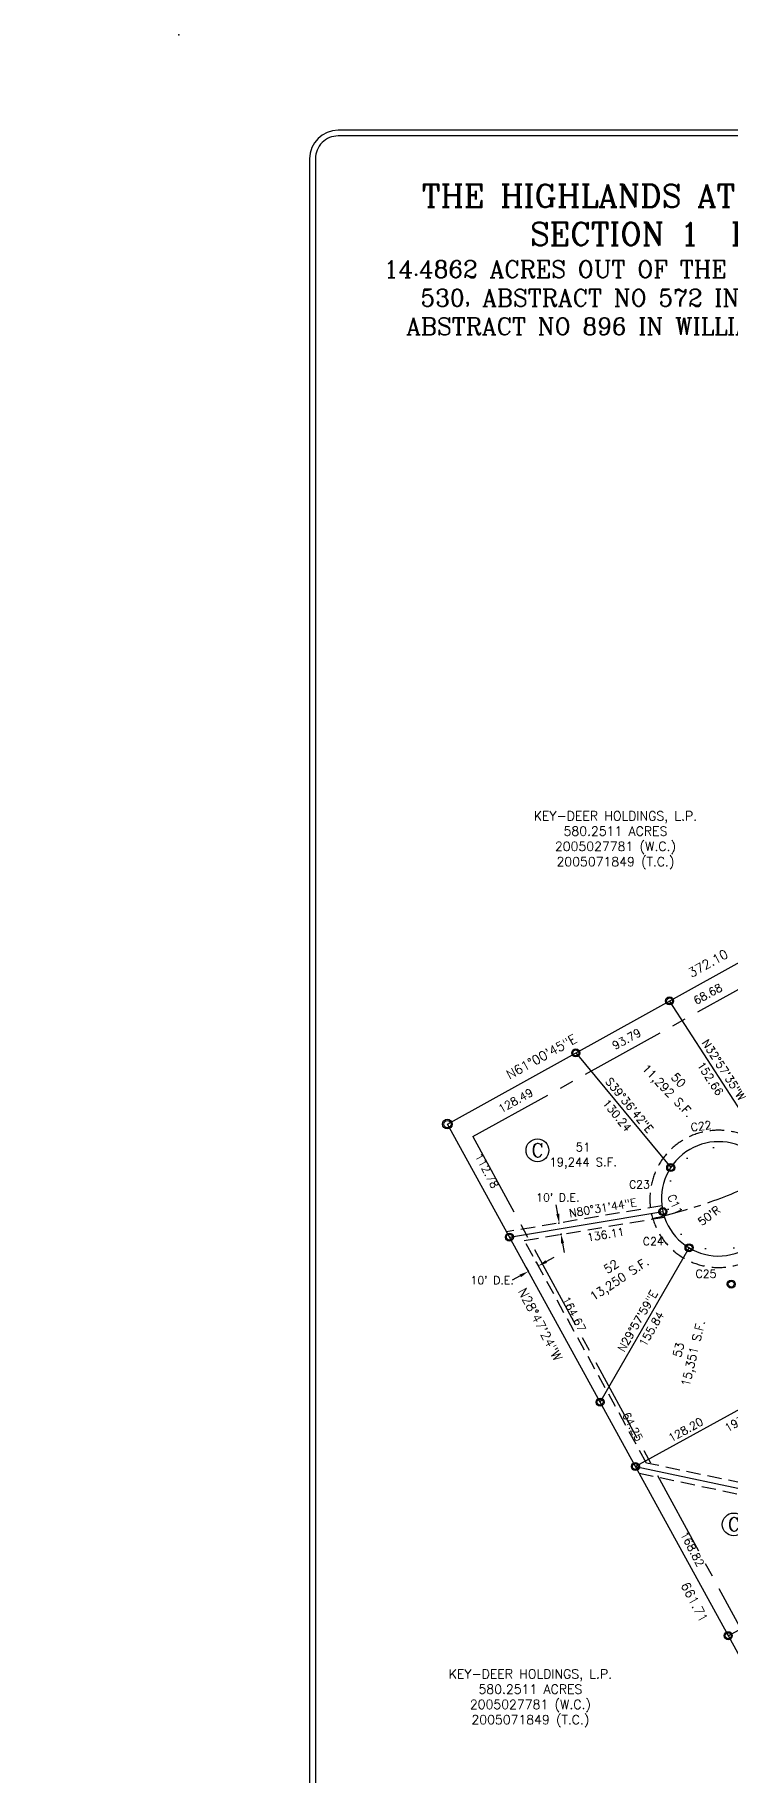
# Model space of a CAD drawing. Extents: x 3071371 to 3075496, y 10166393 to 10168831.
# Drawn here: x 3071371 to 3071980, y 10167309 to 10168831 of the extents above; entities that cross this region are included whole.
import ezdxf
from ezdxf.enums import TextEntityAlignment as Align

# ---------------------------------------------------------------- set-up
doc = ezdxf.new("R2010")
doc.units = 0
doc.header["$LTSCALE"] = 100
doc.header["$MEASUREMENT"] = 0
for name, pattern in [('CENTER', [2, 1.25, -0.25, 0.25, -0.25]), ('CENTER2', [1.125, 0.75, -0.125, 0.125, -0.125]), ('DOT', [0.25, 0, -0.25]), ('EASE', [0.1875, 0.125, -0.0625])]:
    doc.linetypes.add(name, pattern=pattern)
doc.layers.get('0').update_dxf_attribs({"linetype": 'CONTINUOUS'})
doc.layers.get('DEFPOINTS').update_dxf_attribs({"linetype": 'CONTINUOUS'})
for name, color, linetype in [('ADJOINER', 3, 'EASE'), ('BANDD', 3, 'CONTINUOUS'), ('EASE', 3, 'EASE'), ('H-1-2-Blk-no', 72, 'CONTINUOUS'), ('H-1-2-Prop-CL', 32, 'CENTER'), ('LBLS', 3, 'CONTINUOUS'), ('LN', 5, 'CONTINUOUS'), ('LOTLBLS', 3, 'CONTINUOUS'), ('LOTLINES', 6, 'CONTINUOUS'), ('PARCELLBLS', 3, 'CONTINUOUS'), ('PINS', 3, 'CONTINUOUS'), ('SIDEWALK', 3, 'DOT'), ('STREET', 1, 'CONTINUOUS')]:
    doc.layers.add(name, color=color, linetype=linetype)
doc.layers.get('0').freeze()
doc.styles.add('L80', font='simplex.shx', dxfattribs={"height": 7})
doc.styles.add('ROMANC', font='ROMANC.SHX', dxfattribs={"height": 7.5})
doc.styles.add('ROMAND', font='ROMAND.SHX', dxfattribs={"height": 8})
doc.dimstyles.get("Standard").update_dxf_attribs({"dimtxt": 0.18, "dimasz": 0.18, "dimexe": 0.18, "dimexo": 0.0625, "dimgap": 0.09, "dimtad": 0, "dimtih": 1, "dimtoh": 1, "dimdec": 4, "dimzin": 0, "dimdsep": 46, "dimtxsty": 'Standard', "dimcen": 0.09, "dimadec": 0, "dimazin": 0, "dimtfac": 1, "dimtdec": 4, "dimtofl": 0, "dimtmove": 0, "dimatfit": 3, "dimfxl": 0, "dimtolj": 1, "dimtzin": 0, "dimarcsym": 0})

# ---------------------------------------------------------------- blocks, each defined once
blk = doc.blocks.new('B-18X24')
at = {"color": 1}
for p, q in [((0, 5), (-2195.3, 5)), ((0, 5), (0, 5)), ((25, -1555), (25, -20))]:
    blk.add_line(p, q, dxfattribs=at)
at = {"color": 3}
for p, q in [((0, 0), (-2195.3, 0)), ((20, -1555), (20, -20))]:
    blk.add_line(p, q, dxfattribs=at)
at = {"color": 1}
blk.add_arc((0, -20), 25, 0, 90, dxfattribs=at)
at = {"color": 3}
blk.add_arc((0, -20), 20, 360, 90, dxfattribs=at)
blk.add_point((108.4, 119.5))
blk = doc.blocks.new('*D11')
at = {"color": 0, "linetype": 'ByBlock'}
for p, q in [((3071951.1, 10167572.8), (3071978.5, 10167567.1)), ((3071980, 10167574.9), (3071981.6, 10167582.8)), ((3071949.1, 10167563), (3071976.4, 10167557.3)), ((3071978.3, 10167567.1), (3071976.3, 10167557.3)), ((3071973, 10167541.7), (3071965, 10167541.7)), ((3071974.6, 10167549.5), (3071973, 10167541.7))]:
    blk.add_line(p, q, dxfattribs=at)
for points in [[(3071978.7, 10167575.2), (3071981.3, 10167574.6), (3071978.3, 10167567.1)], [(3071973.3, 10167549.8), (3071975.9, 10167549.2), (3071976.3, 10167557.3)]]:
    blk.add_solid(points, dxfattribs=at)
at = {"layer": 'DEFPOINTS', "color": 0, "linetype": 'ByBlock'}
for p in [(3071951.1, 10167572.8), (3071949, 10167563), (3071976.3, 10167557.3)]:
    blk.add_point(p, dxfattribs=at)
at = {"color": 0, "linetype": 'ByBlock', "insert": (3071945.5, 10167541.7), "char_height": 7, "attachment_point": 5, "style": 'L80'}
blk.add_mtext("\\A1;10' D.E.", dxfattribs=at)
blk = doc.blocks.new('LOTA')
blk.add_attdef('LOTDES', text='', height=0.0833).set_placement((0, 0), align=Align.CENTER)
at = {"flags": 1}
for tag in ['LOTAINF', 'LOTAAC', 'LOTASF']:
    blk.add_attdef(tag, text='', height=0.000000105, dxfattribs=at).set_placement((-0.038, 0), align=Align.CENTER)
blk = doc.blocks.new('IP')
for radius in [0.05, 0.0375]:
    blk.add_circle((0, 0), radius)

msp = doc.modelspace()

# ---------------------------------------------------------------- linework, layer by layer
at = {"layer": 'ADJOINER', "linetype": 'CENTER2'}
for q in [(3072041.48, 10168026.56), (3072235.98, 10166984.07)]:
    msp.add_line((3071754.74, 10167867.64), q, dxfattribs=at)
at = {"layer": 'ADJOINER', "linetype": 'Continuous'}
for points in [[(3071749.24, 10168229.5, 0, 4.17, 0), (3071749.49, 10168217, 0, 0, 0), (3071750.15, 10168184.89, 0, 0, 0.3341171), (3071786.58, 10168138.46, 0, 0, 0.131021)], [(3071916.44, 10167957.26, 0, 4.17, 0), (3071911.95, 10167968.92, 0, 0, 0), (3071896.79, 10168008.28, 0, 0, -0.1229269), (3071893.14, 10168087.48, 0, 0, -0.7667948)], [(3072043.48, 10167337.51, 0, 4.17, 0), (3072031, 10167336.77, 0, 0, 0), (3071971.37, 10167333.21, 0, 0, -0.1929488), (3071878.47, 10167364.16, 0, 0, -2.7275462)], [(3071646.22, 10167278.59, 0, 4.17, 0), (3071654.79, 10167287.69, 0, 0, 0), (3071689.94, 10167325.02, 0, 0, -0.1739649), (3071738.21, 10167349.6, 0, 0, -0.0633329)]]:
    msp.add_lwpolyline(points, format="xyseb", dxfattribs=at)
at = {"layer": 'EASE'}
for p, q in [((3071920.08, 10167807.07), (3071784.14, 10167784.39)), ((3071799.7, 10167776.85), (3071922.3, 10167797.3)), ((3071906.67, 10167582.18), (3071799.7, 10167776.85)), ((3071900.12, 10167573.34), (3072078.96, 10167535.69)), ((3072082.46, 10167545.17), (3071906.67, 10167582.18))]:
    msp.add_line(p, q, dxfattribs=at)
for centre, radius, start, end in [((3071806.31, 10168253.94), 435, 333.4957, 333.4957), ((3072047.66, 10168049.99), 535, 298.80336, 298.80336), ((3071969.58, 10167813.21), 60, 67.41356, 340.3398)]:
    msp.add_arc(centre, radius, start, end, dxfattribs=at)
at = {"layer": 'H-1-2-Blk-no', "color": 1}
for centre in [(3071811.22, 10167855.67), (3071983.01, 10167528.45)]:
    msp.add_circle(centre, 10, dxfattribs=at)
at = {"layer": 'H-1-2-Prop-CL', "ltscale": 0.25, "flags": 128}
msp.add_lwpolyline([(3071912.22, 10167796.03, 0.2239287), (3072227.09, 10168044.15), (3072396.72, 10168384.12)], format="xyb", dxfattribs=at)
at = {"layer": 'LBLS', "linetype": 'Continuous'}
for p, q in [((3071828.92, 10167799.97), (3071827.61, 10167807.86)), ((3071829.94, 10167792.03), (3071830.42, 10167792.11)), ((3071831.59, 10167782.17), (3071832.06, 10167782.25)), ((3071833.2, 10167774.33), (3071834.52, 10167766.44)), ((3071801.39, 10167752.99), (3071803.28, 10167749.56)), ((3071810.16, 10167757.81), (3071812.05, 10167754.37)), ((3071818.97, 10167758.38), (3071825.98, 10167762.23)), ((3071796.19, 10167745.86), (3071789.17, 10167742.01))]:
    msp.add_line(p, q, dxfattribs=at)
for p in [(3071829.88, 10167792.02), (3071831.53, 10167782.16), (3071831.88, 10167782.22), (3071801.36, 10167753.05), (3071810.13, 10167757.87), (3071803.2, 10167749.71)]:
    msp.add_point(p, dxfattribs=at)
for points in [[(3071830.24, 10167800.19), (3071827.61, 10167799.75), (3071830.24, 10167792.08)], [(3071834.52, 10167774.55), (3071831.89, 10167774.11), (3071831.88, 10167782.22)], [(3071818.33, 10167759.55), (3071819.61, 10167757.21), (3071811.96, 10167754.53)], [(3071795.54, 10167747.03), (3071796.83, 10167744.69), (3071803.2, 10167749.71)]]:
    msp.add_solid(points, dxfattribs=at)
at = {"layer": 'LN'}
for p, q in [((3071732.37, 10167878.59), (3072057.86, 10168058.92)), ((3072051.05, 10167298.67), (3071732.37, 10167878.59))]:
    msp.add_line(p, q, dxfattribs=at)
at = {"layer": 'LOTLBLS'}
msp.add_lwpolyline([(3071929.36, 10167783.69, 0, 4.17, 0), (3071939.44, 10167791.07, 0, 0, 0), (3071969.7, 10167813.23, 0, 0, -0.3269832), (3071969.7, 10167813.23, 0, 0, 0.9154243)], format="xyseb", dxfattribs=at)
at = {"layer": 'LOTLINES'}
for p, q in [((3072009.86, 10167858.22), (3071926.8, 10167986.31)), ((3071844.76, 10167940.86), (3071927.8, 10167840.52)), ((3071786.69, 10167779.75), (3071920.94, 10167802.14)), ((3071866, 10167635.43), (3071943.84, 10167770.44)), ((3072223.43, 10167758.63), (3071896.94, 10167579.12)), ((3071896.94, 10167579.12), (3072080.46, 10167540.48)), ((3071978.24, 10167431.17), (3072088.49, 10167491.75))]:
    msp.add_line(p, q, dxfattribs=at)
at = {"layer": 'SIDEWALK', "color": 1}
msp.add_arc((3071969.7, 10167813.23), 45, 63.72392, 343.55869, dxfattribs=at)
at = {"layer": 'STREET'}
msp.add_arc((3071969.7, 10167813.23), 50, 63.72392, 343.55869, dxfattribs=at)

# ---------------------------------------------------------------- block references
at = {"layer": 'LBLS', "rotation": 90}
msp.add_blockref('B-18X24', (3071616.86, 10168722.86), dxfattribs=at)
at = {"layer": 'PARCELLBLS'}
ref = msp.add_blockref('LOTA', (3071931.96, 10167914.43), dxfattribs=dict(at, xscale=90.0360144057623, yscale=90.0360144057623, zscale=90.0360144057623, rotation=313.6160544721918))
ref.add_attrib('LOTDES', '50', dxfattribs={"height": 7.5, "rotation": 313.61605, "style": 'ROMANC'}).set_placement((3071931.96, 10167914.43), align=Align.CENTER)
ref = msp.add_blockref('LOTA', (3071851.16, 10167854.76), dxfattribs=dict(at, xscale=90.0360144057623, yscale=90.0360144057623, zscale=90.0360144057623))
ref.add_attrib('LOTDES', '51', dxfattribs={"height": 7.5, "style": 'ROMANC'}).set_placement((3071851.16, 10167854.76), align=Align.CENTER)
ref = msp.add_blockref('LOTA', (3071877.75, 10167750.96), dxfattribs=dict(at, xscale=90.0360144057623, yscale=90.0360144057623, zscale=90.0360144057623, rotation=33.42768636109206))
ref.add_attrib('LOTDES', '52', dxfattribs={"height": 7.5, "rotation": 33.42769, "style": 'ROMANC'}).set_placement((3071877.75, 10167750.96), align=Align.CENTER)
ref = msp.add_blockref('LOTA', (3071938.28, 10167680.32), dxfattribs=dict(at, xscale=90.0360144057623, yscale=90.0360144057623, zscale=90.0360144057623, rotation=76.49822641405937))
ref.add_attrib('LOTDES', '53', dxfattribs={"height": 7.5, "rotation": 76.49823, "style": 'ROMANC'}).set_placement((3071938.28, 10167680.32), align=Align.CENTER)
at = {"layer": 'PINS'}
for p, xscale, yscale, zscale in [((3071926.8, 10167986.31), 70, 70, 70), ((3071844.76, 10167940.86), 70, 70, 70), ((3071732.37, 10167878.59), 85, 85, 85), ((3071927.8, 10167840.52), 70, 70, 70), ((3071920.94, 10167802.14), 70, 70, 70), ((3071786.69, 10167779.75), 70, 70, 70), ((3071943.84, 10167770.44), 70, 70, 70), ((3071980.77, 10167738.61), 70, 70, 70), ((3071866, 10167635.43), 70, 70, 70), ((3071896.94, 10167579.12), 70, 70, 70), ((3071978.24, 10167431.17), 70, 70, 70)]:
    msp.add_blockref('IP', p, dxfattribs=dict(at, xscale=xscale, yscale=yscale, zscale=zscale))

# ---------------------------------------------------------------- texts
at = {"layer": 'ADJOINER', "char_height": 8, "width": 416.3, "attachment_point": 2, "style": 'L80'}
for insert in [(3071879.48, 10168152.15), (3071805.05, 10167401.72)]:
    msp.add_mtext('KEY-DEER HOLDINGS, L.P.\\P580.2511 ACRES\\P2005027781 (W.C.)\\P2005071849 (T.C.)', dxfattribs=dict(at, insert=insert))
at = {"layer": 'BANDD', "char_height": 8, "style": 'ROMAND'}
for s, insert, attachment_point, rotation in [('372.10', (3071958.59, 10168022.72), 2, 28.98751), ('N61°00\'45"E', (3071816.69, 10167934.06), 8, 28.98751), ('N28°47\'24"W', (3071793.96, 10167732.6), 7, 297.53945), ('661.71', (3071936.4, 10167475.4), 7, 297.53945)]:
    msp.add_mtext(s, dxfattribs=dict(at, insert=insert, attachment_point=attachment_point, rotation=rotation))
at = {"layer": 'H-1-2-Blk-no', "color": 3, "style": 'ROMANC'}
for p in [(3071811.21, 10167855.76), (3071983, 10167528.54)]:
    msp.add_text('C', height=12, dxfattribs=at).set_placement(p, align=Align.MIDDLE)
at = {"layer": 'LBLS', "color": 1, "insert": (3071962.46, 10168725.46), "char_height": 15, "width": 625, "attachment_point": 2, "style": 'ROMANC'}
msp.add_mtext('\\P\\H20;THE HIGHLANDS AT CRYSTAL FALLS \\PSECTION 1  PHASE 2A\\P\\H15;14.4862 ACRES OUT OF THE J.W. MORRIS SURVEY NO. 530, ABSTRACT NO 572 IN TRAVIS COUNTY AND ABSTRACT NO 896 IN WILLIAMSON COUNTY, TEXAS', dxfattribs=at)
at = {"layer": 'LBLS', "linetype": 'Continuous', "char_height": 7, "attachment_point": 5, "style": 'L80'}
for insert in [(3071829.02, 10167814.4), (3071771.57, 10167742.01)]:
    msp.add_mtext("10' D.E.", dxfattribs=dict(at, insert=insert))
at = {"layer": 'LOTLBLS', "style": 'L80'}
msp.add_text("50'R", height=7, rotation=37.24721, dxfattribs=at).set_placement((3071955.04, 10167789.25))
at = {"layer": 'LOTLBLS', "char_height": 7, "style": 'L80'}
for s, insert, attachment_point, rotation in [('68.68', (3071962.05, 10167989.33), 8, 28.98751), ('93.79', (3071890.99, 10167949.96), 8, 28.98751), ('N32°57\'35"W', (3071971.28, 10167924.15), 8, 302.95971), ('152.66', (3071965.41, 10167920.34), 2, 302.95971), ('128.49', (3071793.78, 10167896.1), 8, 28.98751), ('S39°36\'42"E', (3071888.98, 10167892.92), 8, 309.61177), ('130.24', (3071883.59, 10167888.46), 2, 309.61177), ('C22', (3071954.89, 10167873.39), 8, 7.34894), ('112.78', (3071763.87, 10167836.24), 8, 297.53945), ('N80°31\'44"E', (3071868.96, 10167801.95), 8, 9.47109), ('C11', (3071928.53, 10167806.93), 8, 293.98776), ('136.11', (3071870.34, 10167785.44), 2, 9.47109), ('164.67', (3071840.07, 10167710.86), 8, 297.53945), ('N29°57\'59"E', (3071901.89, 10167704.68), 8, 60.03372), ('155.84', (3071907.95, 10167701.19), 2, 60.03372), ('64.25', (3071891.44, 10167612.34), 8, 297.53945), ('128.20', (3071942.62, 10167608.23), 8, 28.80336), ('197.88', (3071991.95, 10167617.03), 8, 28.80336), ('168.82', (3071943.67, 10167505.36), 8, 297.53945)]:
    msp.add_mtext(s, dxfattribs=dict(at, insert=insert, attachment_point=attachment_point, rotation=rotation))
at = {"layer": 'LOTLBLS', "char_height": 7, "attachment_point": 8, "style": 'L80'}
for s, insert in [('C23', (3071900.46, 10167822.3)), ('C24', (3071912.56, 10167772.59)), ('C25', (3071958.72, 10167744.23))]:
    msp.add_mtext(s, dxfattribs=dict(at, insert=insert))
at = {"layer": 'PARCELLBLS', "style": 'ROMANC'}
for s, rotation, p in [('11,292 S.F.', 313.61605, (3071922.46, 10167905.38)), ('13,250 S.F.', 33.42769, (3071884.98, 10167740)), ('15,351 S.F.', 76.49823, (3071951.04, 10167677.25))]:
    msp.add_text(s, height=7.5, rotation=rotation, dxfattribs=at).set_placement(p, align=Align.CENTER)
msp.add_text('19,244 S.F.', height=7.5, dxfattribs=at).set_placement((3071851.16, 10167841.64), align=Align.CENTER)

# ---------------------------------------------------------------- dimensions: what is measured, and where the dimension line sits
at = {"layer": 'LBLS', "linetype": 'Continuous'}
dim = msp.add_linear_dim(base=(3071976.27, 10167557.31), p1=(3071951.09, 10167572.83), p2=(3071949.03, 10167563.04), angle=258.11142, text="10' D.E.", dimstyle='Standard', override={"dimasz": 8, "dimdec": 1, "dimpost": "'", "dimtxsty": 'L80', "dimcen": 0, "dimtofl": 1}, dxfattribs=at)
dim.commit()
dim.dimension.update_dxf_attribs({"geometry": '*D11', "text_midpoint": (3071945.55, 10167541.65), "dimtype": 129})

doc.saveas('drawing.dxf')
